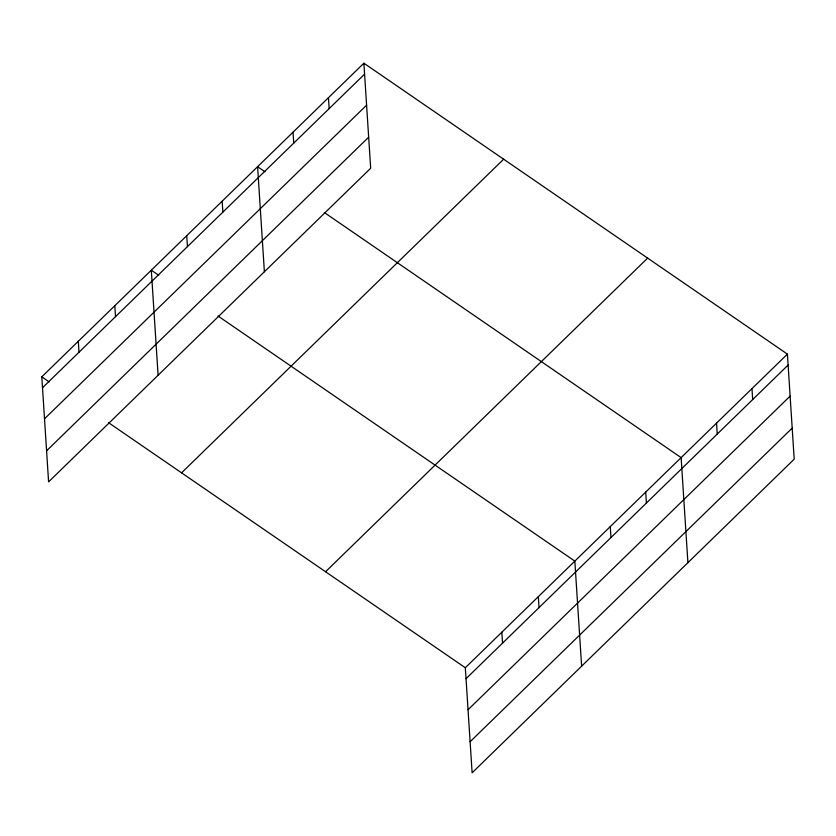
<?xml version="1.0" encoding="UTF-8"?>
<svg xmlns="http://www.w3.org/2000/svg" width="836" height="836" viewBox="0 0 836 836"><rect width="100%" height="100%" fill="white"/><g stroke="black" fill="none" stroke-linecap="round" stroke-linejoin="round"><path stroke-width="1.25" d="M363.879 63.202L370.672 168.255L48.592 481.881L41.8 376.827L363.879 63.202L787.407 354.119L794.2 459.173L472.121 772.798L465.328 667.745L787.407 354.119M42.511 387.758L364.58 74.122M44.517 418.815L366.586 105.19M46.586 450.823L368.666 137.188M181.569 472.831L503.638 159.206M325.57 571.74L647.639 258.115M466.039 678.675L788.118 365.05M468.045 709.733L790.125 396.107M470.114 741.741L792.194 428.116M265.002 171.788L257.592 166.698L264.385 271.752M324.295 212.511L681.121 457.616L687.913 562.67M158.715 275.284L151.306 270.195L158.098 375.249M218.008 316.008L574.834 561.113L581.626 666.167M41.8 376.827L49.209 381.916M108.502 422.65L465.328 667.745M751.982 388.615L752.682 399.545M716.546 423.12L717.257 434.041M645.695 492.111L646.395 503.042M610.27 526.617L610.97 537.538M538.332 596.653L539.042 607.584M501.83 632.204L502.54 643.124M328.443 97.697L329.154 108.628M293.018 132.192L293.729 143.123M222.167 201.194L222.867 212.125M186.731 235.689L187.442 246.62M114.804 305.736L115.514 316.666M78.302 341.276L79.012 352.207"/></g></svg>
